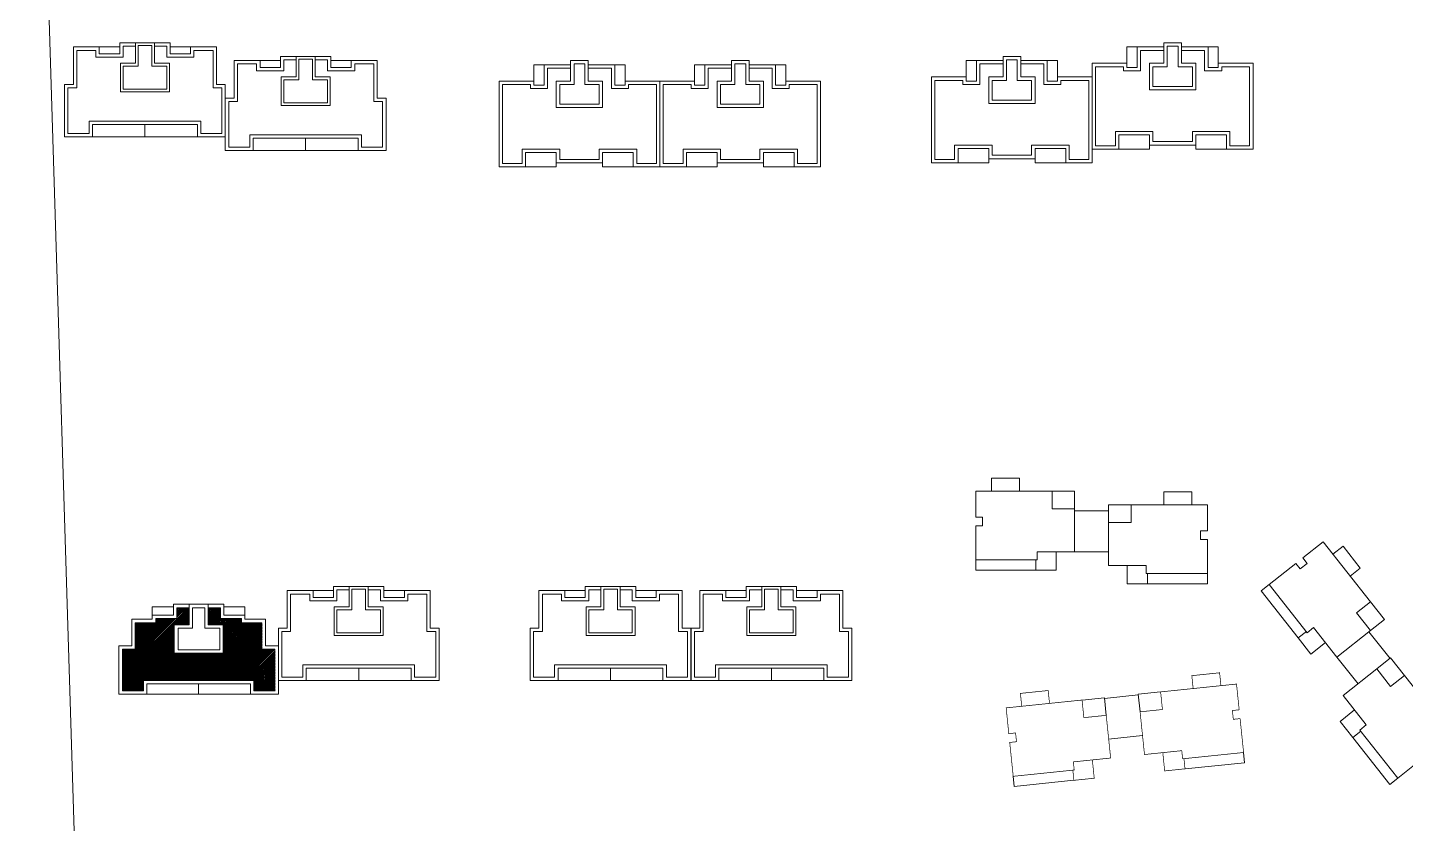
# Model space of a CAD drawing. Extents: x 65861 to 191729, y -16848 to 27649.
# Drawn here: x 132086 to 134108, y -8293 to -7125 of the extents above; entities that cross this region are included whole.
import ezdxf

# ---------------------------------------------------------------- set-up
doc = ezdxf.new("R2010")
doc.units = 0
doc.header["$LTSCALE"] = 1000
doc.header["$MEASUREMENT"] = 0
for name, color, linetype, lineweight in [('140', 2, 'Continuous', 5), ('DingDianTu', 5, 'Continuous', 0), ('s2', 1, 'Continuous', 5)]:
    doc.layers.add(name, color=color, linetype=linetype, lineweight=lineweight)

# ---------------------------------------------------------------- blocks, each defined once
blk = doc.blocks.new('dafasfd')
at = {"layer": 'DingDianTu', "color": 7}
for points in [[(36368038, 16363912), (36371127, 16365074), (36372042, 16362641)], [(36369878, 16352210), (36361642, 16349110), (36361113, 16350514)]]:
    blk.add_lwpolyline(points, dxfattribs=at)
at = {"layer": 'DingDianTu', "color": 7, "const_width": 100}
blk.add_lwpolyline([(36368038, 16363912), (36368954, 16361479), (36372042, 16362641), (36374261, 16356745), (36369114, 16354807), (36369537, 16353684), (36361113, 16350514), (36359352, 16355194), (36360288, 16355546), (36359830, 16356763), (36358894, 16356410), (36357556, 16359967)], close=True, dxfattribs=at)
for points in [[(36363546, 16362221), (36362876, 16363999), (36359039, 16362555), (36359708, 16360777)], [(36371734, 16355794), (36372686, 16353267), (36369878, 16352210), (36369350, 16353614)]]:
    blk.add_lwpolyline(points, dxfattribs=at)
blk = doc.blocks.new('*E48')
at = {"layer": 'DingDianTu', "color": 7, "xscale": 0.001000002024510444, "yscale": 0.001000000163912773, "zscale": 0.001, "rotation": 339.3761177849276}
blk.add_blockref('dafasfd', (22612.58, -20413.34), dxfattribs=at)
blk = doc.blocks.new('*E47')
at = {"layer": 'DingDianTu', "color": 7, "xscale": 0.001000002024510444, "yscale": 0.001000000163912773, "zscale": 0.001, "rotation": 339.3761177849276}
blk.add_blockref('dafasfd', (22612.58, -20413.34), dxfattribs=at)

msp = doc.modelspace()

# ---------------------------------------------------------------- hatches: boundary and pattern name
at = {"layer": 's2', "linetype": 'ByBlock'}
h = msp.add_hatch(dxfattribs=at)
h.set_pattern_fill('ANSI31', color=256, style=0)
h.set_pattern_definition([(45, (-529220.529, -333751.0386), (-1.122532015, 1.122532015), [])])
h.paths.add_polyline_path([(132430.1, -7998.4), (132400.1, -7998.4), (132400.1, -7992.4), (132369.1, -7992.4), (132369.1, -7976.4), (132351.1, -7976.4), (132351.1, -8001.3), (132352.1, -8001.3), (132373.1, -8001.3), (132373.1, -8002.3), (132373.1, -8043.3), (132372.1, -8043.3), (132301.1, -8043.3), (132301.1, -8042.3), (132301.1, -8001.3), (132302.1, -8001.3), (132323.1, -8001.3), (132323.1, -8000.3), (132323.1, -7976.4), (132305.1, -7976.4), (132305.1, -7992.4), (132274.1, -7992.4), (132274.1, -7998.4), (132244.1, -7998.4), (132244.1, -8037.4), (132225.1, -8037.4), (132225.1, -8098.3), (132256.1, -8098.3), (132256.1, -8083.3), (132418.1, -8083.3), (132418.1, -8098.3), (132449.1, -8098.3), (132449.1, -8037.4), (132430.1, -8037.4)])

# ---------------------------------------------------------------- linework, layer by layer
at = {"layer": '140', "color": 7}
for p, q in [((132085.9, -6085), (132224, -10557.2)), ((132153.1, -7208.3), (132153.1, -7153.3)), ((132153.1, -7153.3), (132191.1, -7153.3)), ((132158.1, -7213.3), (132158.1, -7158.3)), ((132158.1, -7158.3), (132186.1, -7158.3)), ((132186.1, -7158.3), (132186.1, -7168.3)), ((132189.1, -7153.3), (132191.1, -7153.3)), ((132191.1, -7153.3), (132191.1, -7163.3)), ((132191.1, -7153.3), (132221.1, -7153.3)), ((132221.1, -7163.3), (132221.1, -7147.3)), ((132221.1, -7147.3), (132295.1, -7147.3)), ((132226.1, -7168.3), (132226.1, -7152.3)), ((132226.1, -7152.3), (132244.1, -7152.3)), ((132244.1, -7147.3), (132244.1, -7177.3)), ((132248.1, -7151.3), (132248.1, -7181.3)), ((132268.1, -7151.3), (132248.1, -7151.3)), ((132268.1, -7181.3), (132268.1, -7151.3)), ((132272.1, -7177.3), (132272.1, -7147.3)), ((132272.1, -7152.3), (132290.1, -7152.3)), ((132290.1, -7152.3), (132290.1, -7168.3)), ((132295.1, -7147.3), (132295.1, -7163.3)), ((132325.1, -7153.3), (132295.1, -7153.3)), ((132325.1, -7163.3), (132325.1, -7153.3)), ((132325.1, -7153.3), (132363.1, -7153.3)), ((132330.1, -7168.3), (132330.1, -7158.3)), ((132330.1, -7158.3), (132358.1, -7158.3)), ((132358.1, -7158.3), (132358.1, -7213.3)), ((132363.1, -7153.3), (132363.1, -7208.3)), ((133699.7, -7177.3), (133699.7, -7153.3)), ((133699.7, -7153.3), (133714.7, -7153.3)), ((133753.7, -7153.3), (133714.7, -7153.3)), ((133714.7, -7153.3), (133714.7, -7183.3)), ((133753.7, -7158.3), (133719.7, -7158.3)), ((133719.7, -7158.3), (133719.7, -7188.3)), ((133779.7, -7147.3), (133753.7, -7147.3)), ((133753.7, -7147.3), (133753.7, -7153.3)), ((133753.7, -7153.3), (133753.7, -7177.3)), ((133774.7, -7152.3), (133758.7, -7152.3)), ((133758.7, -7152.3), (133758.7, -7153.3)), ((133758.7, -7153.3), (133758.7, -7182.3)), ((133774.7, -7182.3), (133774.7, -7152.3)), ((133779.7, -7153.3), (133779.7, -7147.3)), ((133779.7, -7177.3), (133779.7, -7147.3)), ((133818.7, -7153.3), (133779.7, -7153.3)), ((133813.7, -7158.3), (133779.7, -7158.3)), ((133813.7, -7188.3), (133813.7, -7158.3)), ((133818.7, -7183.3), (133818.7, -7153.3)), ((133833.7, -7153.3), (133818.7, -7153.3)), ((133833.7, -7177.3), (133833.7, -7153.3)), ((132186.1, -7168.3), (132226.1, -7168.3)), ((132191.1, -7163.3), (132221.1, -7163.3)), ((132244.1, -7177.3), (132222.1, -7177.3)), ((132222.1, -7177.3), (132222.1, -7219.3)), ((132294.1, -7177.3), (132272.1, -7177.3)), ((132290.1, -7168.3), (132330.1, -7168.3)), ((132294.1, -7219.3), (132294.1, -7177.3)), ((132295.1, -7163.3), (132325.1, -7163.3)), ((132389.1, -7228.3), (132389.1, -7173.3)), ((132389.1, -7173.3), (132427.1, -7173.3)), ((132394.1, -7233.3), (132394.1, -7178.3)), ((132394.1, -7178.3), (132422.1, -7178.3)), ((132422.1, -7178.3), (132422.1, -7188.3)), ((132425.1, -7173.3), (132427.1, -7173.3)), ((132427.1, -7173.3), (132427.1, -7183.3)), ((132427.1, -7173.3), (132457.1, -7173.3)), ((132457.1, -7183.3), (132457.1, -7167.3)), ((132457.1, -7167.3), (132531.1, -7167.3)), ((132462.1, -7188.3), (132462.1, -7172.3)), ((132462.1, -7172.3), (132480.1, -7172.3)), ((132480.1, -7167.3), (132480.1, -7197.3)), ((132484.1, -7171.3), (132484.1, -7201.3)), ((132504.1, -7171.3), (132484.1, -7171.3)), ((132504.1, -7201.3), (132504.1, -7171.3)), ((132508.1, -7197.3), (132508.1, -7167.3)), ((132508.1, -7172.3), (132526.1, -7172.3)), ((132526.1, -7172.3), (132526.1, -7188.3)), ((132531.1, -7167.3), (132531.1, -7183.3)), ((132561.1, -7173.3), (132531.1, -7173.3)), ((132561.1, -7183.3), (132561.1, -7173.3)), ((132561.1, -7173.3), (132599.1, -7173.3)), ((132566.1, -7188.3), (132566.1, -7178.3)), ((132566.1, -7178.3), (132594.1, -7178.3)), ((132594.1, -7178.3), (132594.1, -7233.3)), ((132599.1, -7173.3), (132599.1, -7228.3)), ((132829, -7203.3), (132829, -7179.3)), ((132829, -7179.3), (132844, -7179.3)), ((132883, -7179.3), (132844, -7179.3)), ((132844, -7179.3), (132844, -7209.3)), ((132909, -7173.3), (132883, -7173.3)), ((132883, -7173.3), (132883, -7179.3)), ((132883, -7179.3), (132883, -7203.3)), ((132904, -7178.3), (132888, -7178.3)), ((132888, -7178.3), (132888, -7179.3)), ((132888, -7179.3), (132888, -7208.3)), ((132904, -7208.3), (132904, -7178.3)), ((132909, -7179.3), (132909, -7173.3)), ((132909, -7203.3), (132909, -7173.3)), ((132948, -7179.3), (132909, -7179.3)), ((132948, -7209.3), (132948, -7179.3)), ((132963, -7179.3), (132948, -7179.3)), ((132963, -7203.3), (132963, -7179.3)), ((133065, -7203.3), (133065, -7179.3)), ((133065, -7179.3), (133080, -7179.3)), ((133119, -7179.3), (133080, -7179.3)), ((133080, -7179.3), (133080, -7209.3)), ((133145, -7173.3), (133119, -7173.3)), ((133119, -7173.3), (133119, -7179.3)), ((133119, -7179.3), (133119, -7203.3)), ((133140, -7178.3), (133124, -7178.3)), ((133124, -7178.3), (133124, -7179.3)), ((133124, -7179.3), (133124, -7208.3)), ((133140, -7208.3), (133140, -7178.3)), ((133145, -7179.3), (133145, -7173.3)), ((133145, -7203.3), (133145, -7173.3)), ((133184, -7179.3), (133145, -7179.3)), ((133184, -7209.3), (133184, -7179.3)), ((133199, -7179.3), (133184, -7179.3)), ((133199, -7203.3), (133199, -7179.3)), ((133463.7, -7197.3), (133463.7, -7173.3)), ((133463.7, -7173.3), (133478.7, -7173.3)), ((133517.7, -7173.3), (133478.7, -7173.3)), ((133478.7, -7173.3), (133478.7, -7203.3)), ((133517.7, -7178.3), (133483.7, -7178.3)), ((133483.7, -7178.3), (133483.7, -7208.3)), ((133543.7, -7167.3), (133517.7, -7167.3)), ((133517.7, -7167.3), (133517.7, -7173.3)), ((133517.7, -7173.3), (133517.7, -7197.3)), ((133538.7, -7172.3), (133522.7, -7172.3)), ((133522.7, -7172.3), (133522.7, -7173.3)), ((133522.7, -7173.3), (133522.7, -7202.3)), ((133538.7, -7202.3), (133538.7, -7172.3)), ((133543.7, -7173.3), (133543.7, -7167.3)), ((133543.7, -7197.3), (133543.7, -7167.3)), ((133582.7, -7173.3), (133543.7, -7173.3)), ((133577.7, -7178.3), (133543.7, -7178.3)), ((133577.7, -7208.3), (133577.7, -7178.3)), ((133582.7, -7203.3), (133582.7, -7173.3)), ((133597.7, -7173.3), (133582.7, -7173.3)), ((133597.7, -7197.3), (133597.7, -7173.3)), ((133681.7, -7177.3), (133648.7, -7177.3)), ((133648.7, -7177.3), (133648.7, -7303.3)), ((133699.7, -7177.3), (133681.7, -7177.3)), ((133699.7, -7183.3), (133699.7, -7177.3)), ((133753.7, -7177.3), (133732.7, -7177.3)), ((133732.7, -7177.3), (133732.7, -7216.3)), ((133800.7, -7177.3), (133779.7, -7177.3)), ((133800.7, -7216.3), (133800.7, -7177.3)), ((133851.7, -7177.3), (133833.7, -7177.3)), ((133833.7, -7177.3), (133833.7, -7183.3)), ((133884.7, -7177.3), (133851.7, -7177.3)), ((133884.7, -7303.3), (133884.7, -7177.3)), ((132248.1, -7181.3), (132226.1, -7181.3)), ((132226.1, -7181.3), (132226.1, -7215.3)), ((132290.1, -7181.3), (132268.1, -7181.3)), ((132290.1, -7215.3), (132290.1, -7181.3)), ((132422.1, -7188.3), (132462.1, -7188.3)), ((132427.1, -7183.3), (132457.1, -7183.3)), ((132480.1, -7197.3), (132458.1, -7197.3)), ((132458.1, -7197.3), (132458.1, -7239.3)), ((132530.1, -7197.3), (132508.1, -7197.3)), ((132526.1, -7188.3), (132566.1, -7188.3)), ((132530.1, -7239.3), (132530.1, -7197.3)), ((132531.1, -7183.3), (132561.1, -7183.3)), ((132883, -7184.3), (132849, -7184.3)), ((132849, -7184.3), (132849, -7214.3)), ((132943, -7184.3), (132909, -7184.3)), ((132943, -7214.3), (132943, -7184.3)), ((133119, -7184.3), (133085, -7184.3)), ((133085, -7184.3), (133085, -7214.3)), ((133179, -7184.3), (133145, -7184.3)), ((133179, -7214.3), (133179, -7184.3)), ((133445.7, -7197.3), (133412.7, -7197.3)), ((133412.7, -7197.3), (133412.7, -7323.3)), ((133463.7, -7197.3), (133445.7, -7197.3)), ((133463.7, -7203.3), (133463.7, -7197.3)), ((133517.7, -7197.3), (133496.7, -7197.3)), ((133496.7, -7197.3), (133496.7, -7236.3)), ((133564.7, -7197.3), (133543.7, -7197.3)), ((133564.7, -7236.3), (133564.7, -7197.3)), ((133615.7, -7197.3), (133597.7, -7197.3)), ((133597.7, -7197.3), (133597.7, -7203.3)), ((133648.7, -7197.3), (133615.7, -7197.3)), ((133648.7, -7323.3), (133648.7, -7197.3)), ((133681.7, -7182.3), (133653.7, -7182.3)), ((133653.7, -7182.3), (133653.7, -7298.3)), ((133694.7, -7182.3), (133681.7, -7182.3)), ((133694.7, -7188.3), (133694.7, -7182.3)), ((133719.7, -7188.3), (133694.7, -7188.3)), ((133714.7, -7183.3), (133699.7, -7183.3)), ((133758.7, -7182.3), (133737.7, -7182.3)), ((133737.7, -7182.3), (133737.7, -7211.3)), ((133795.7, -7182.3), (133774.7, -7182.3)), ((133795.7, -7211.3), (133795.7, -7182.3)), ((133838.7, -7188.3), (133813.7, -7188.3)), ((133833.7, -7183.3), (133818.7, -7183.3)), ((133851.7, -7182.3), (133838.7, -7182.3)), ((133838.7, -7182.3), (133838.7, -7188.3)), ((133879.7, -7182.3), (133851.7, -7182.3)), ((133879.7, -7298.3), (133879.7, -7182.3)), ((132140.1, -7285.3), (132140.1, -7208.3)), ((132140.1, -7208.3), (132153.1, -7208.3)), ((132145.1, -7280.3), (132145.1, -7213.3)), ((132145.1, -7213.3), (132158.1, -7213.3)), ((132222.1, -7218.3), (132222.1, -7219.3)), ((132222.1, -7219.3), (132294.1, -7219.3)), ((132226.1, -7215.3), (132290.1, -7215.3)), ((132293.1, -7219.3), (132294.1, -7219.3)), ((132358.1, -7213.3), (132371.1, -7213.3)), ((132363.1, -7208.3), (132376.1, -7208.3)), ((132371.1, -7213.3), (132371.1, -7280.3)), ((132376.1, -7208.3), (132376.1, -7285.3)), ((132484.1, -7201.3), (132462.1, -7201.3)), ((132462.1, -7201.3), (132462.1, -7235.3)), ((132526.1, -7201.3), (132504.1, -7201.3)), ((132526.1, -7235.3), (132526.1, -7201.3)), ((132811, -7203.3), (132778, -7203.3)), ((132778, -7203.3), (132778, -7329.3)), ((132811, -7208.3), (132783, -7208.3)), ((132783, -7208.3), (132783, -7324.3)), ((132829, -7203.3), (132811, -7203.3)), ((132824, -7208.3), (132811, -7208.3)), ((132824, -7214.3), (132824, -7208.3)), ((132849, -7214.3), (132824, -7214.3)), ((132829, -7209.3), (132829, -7203.3)), ((132844, -7209.3), (132829, -7209.3)), ((132883, -7203.3), (132862, -7203.3)), ((132862, -7203.3), (132862, -7242.3)), ((132888, -7208.3), (132867, -7208.3)), ((132867, -7208.3), (132867, -7237.3)), ((132925, -7208.3), (132904, -7208.3)), ((132930, -7203.3), (132909, -7203.3)), ((132925, -7237.3), (132925, -7208.3)), ((132930, -7242.3), (132930, -7203.3)), ((132968, -7214.3), (132943, -7214.3)), ((132963, -7209.3), (132948, -7209.3)), ((132981, -7203.3), (132963, -7203.3)), ((132963, -7203.3), (132963, -7209.3)), ((132981, -7208.3), (132968, -7208.3)), ((132968, -7208.3), (132968, -7214.3)), ((133014, -7203.3), (132981, -7203.3)), ((133009, -7208.3), (132981, -7208.3)), ((133009, -7324.3), (133009, -7208.3)), ((133047, -7203.3), (133014, -7203.3)), ((133014, -7203.3), (133014, -7329.3)), ((133014, -7329.3), (133014, -7203.3)), ((133047, -7208.3), (133019, -7208.3)), ((133019, -7208.3), (133019, -7324.3)), ((133065, -7203.3), (133047, -7203.3)), ((133060, -7208.3), (133047, -7208.3)), ((133060, -7214.3), (133060, -7208.3)), ((133085, -7214.3), (133060, -7214.3)), ((133065, -7209.3), (133065, -7203.3)), ((133080, -7209.3), (133065, -7209.3)), ((133119, -7203.3), (133098, -7203.3)), ((133098, -7203.3), (133098, -7242.3)), ((133124, -7208.3), (133103, -7208.3)), ((133103, -7208.3), (133103, -7237.3)), ((133161, -7208.3), (133140, -7208.3)), ((133166, -7203.3), (133145, -7203.3)), ((133161, -7237.3), (133161, -7208.3)), ((133166, -7242.3), (133166, -7203.3)), ((133204, -7214.3), (133179, -7214.3)), ((133199, -7209.3), (133184, -7209.3)), ((133217, -7203.3), (133199, -7203.3)), ((133199, -7203.3), (133199, -7209.3)), ((133217, -7208.3), (133204, -7208.3)), ((133204, -7208.3), (133204, -7214.3)), ((133250, -7203.3), (133217, -7203.3)), ((133245, -7208.3), (133217, -7208.3)), ((133245, -7324.3), (133245, -7208.3)), ((133250, -7329.3), (133250, -7203.3)), ((133445.7, -7202.3), (133417.7, -7202.3)), ((133417.7, -7202.3), (133417.7, -7318.3)), ((133458.7, -7202.3), (133445.7, -7202.3)), ((133458.7, -7208.3), (133458.7, -7202.3)), ((133483.7, -7208.3), (133458.7, -7208.3)), ((133478.7, -7203.3), (133463.7, -7203.3)), ((133522.7, -7202.3), (133501.7, -7202.3)), ((133501.7, -7202.3), (133501.7, -7231.3)), ((133559.7, -7202.3), (133538.7, -7202.3)), ((133559.7, -7231.3), (133559.7, -7202.3)), ((133602.7, -7208.3), (133577.7, -7208.3)), ((133597.7, -7203.3), (133582.7, -7203.3)), ((133615.7, -7202.3), (133602.7, -7202.3)), ((133602.7, -7202.3), (133602.7, -7208.3)), ((133643.7, -7202.3), (133615.7, -7202.3)), ((133643.7, -7318.3), (133643.7, -7202.3)), ((133732.7, -7216.3), (133800.7, -7216.3)), ((133737.7, -7211.3), (133795.7, -7211.3)), ((132376.1, -7305.3), (132376.1, -7228.3)), ((132376.1, -7228.3), (132389.1, -7228.3)), ((132381.1, -7300.3), (132381.1, -7233.3)), ((132381.1, -7233.3), (132394.1, -7233.3)), ((132458.1, -7238.3), (132458.1, -7239.3)), ((132458.1, -7239.3), (132530.1, -7239.3)), ((132462.1, -7235.3), (132526.1, -7235.3)), ((132529.1, -7239.3), (132530.1, -7239.3)), ((132594.1, -7233.3), (132607.1, -7233.3)), ((132599.1, -7228.3), (132612.1, -7228.3)), ((132607.1, -7233.3), (132607.1, -7300.3)), ((132612.1, -7228.3), (132612.1, -7305.3)), ((132867, -7237.3), (132925, -7237.3)), ((133103, -7237.3), (133161, -7237.3)), ((133496.7, -7236.3), (133564.7, -7236.3)), ((133501.7, -7231.3), (133559.7, -7231.3)), ((132862, -7242.3), (132930, -7242.3)), ((133098, -7242.3), (133166, -7242.3)), ((132176.1, -7280.3), (132145.1, -7280.3)), ((132258.1, -7262.3), (132176.1, -7262.3)), ((132176.1, -7262.3), (132176.1, -7280.3)), ((132258.1, -7267.3), (132181.1, -7267.3)), ((132181.1, -7267.3), (132181.1, -7285.3)), ((132340.1, -7262.3), (132258.1, -7262.3)), ((132335.1, -7267.3), (132258.1, -7267.3)), ((132258.1, -7267.3), (132258.1, -7285.3)), ((132335.1, -7285.3), (132335.1, -7267.3)), ((132340.1, -7280.3), (132340.1, -7262.3)), ((132371.1, -7280.3), (132340.1, -7280.3)), ((133682.7, -7298.3), (133682.7, -7277.3)), ((133682.7, -7277.3), (133737.7, -7277.3)), ((133737.7, -7277.3), (133737.7, -7292.3)), ((133795.7, -7292.3), (133795.7, -7277.3)), ((133795.7, -7277.3), (133850.7, -7277.3)), ((133850.7, -7277.3), (133850.7, -7298.3)), ((132181.1, -7285.3), (132140.1, -7285.3)), ((132258.1, -7285.3), (132181.1, -7285.3)), ((132258.1, -7285.3), (132335.1, -7285.3)), ((132376.1, -7285.3), (132335.1, -7285.3)), ((132412.1, -7300.3), (132381.1, -7300.3)), ((132494.1, -7282.3), (132412.1, -7282.3)), ((132412.1, -7282.3), (132412.1, -7300.3)), ((132494.1, -7287.3), (132417.1, -7287.3)), ((132417.1, -7287.3), (132417.1, -7305.3)), ((132576.1, -7282.3), (132494.1, -7282.3)), ((132571.1, -7287.3), (132494.1, -7287.3)), ((132494.1, -7287.3), (132494.1, -7305.3)), ((132571.1, -7305.3), (132571.1, -7287.3)), ((132576.1, -7300.3), (132576.1, -7282.3)), ((132607.1, -7300.3), (132576.1, -7300.3)), ((133446.7, -7318.3), (133446.7, -7297.3)), ((133446.7, -7297.3), (133501.7, -7297.3)), ((133501.7, -7297.3), (133501.7, -7312.3)), ((133559.7, -7312.3), (133559.7, -7297.3)), ((133559.7, -7297.3), (133614.7, -7297.3)), ((133614.7, -7297.3), (133614.7, -7318.3)), ((133653.7, -7298.3), (133682.7, -7298.3)), ((133687.7, -7303.3), (133687.7, -7282.3)), ((133687.7, -7282.3), (133732.7, -7282.3)), ((133732.7, -7282.3), (133732.7, -7297.3)), ((133732.7, -7297.3), (133766.7, -7297.3)), ((133732.7, -7303.3), (133732.7, -7297.3)), ((133737.7, -7292.3), (133766.7, -7292.3)), ((133766.7, -7292.3), (133795.7, -7292.3)), ((133766.7, -7297.3), (133800.7, -7297.3)), ((133800.7, -7297.3), (133800.7, -7282.3)), ((133800.7, -7282.3), (133845.7, -7282.3)), ((133800.7, -7303.3), (133800.7, -7297.3)), ((133845.7, -7282.3), (133845.7, -7303.3)), ((133850.7, -7298.3), (133879.7, -7298.3)), ((132417.1, -7305.3), (132376.1, -7305.3)), ((132494.1, -7305.3), (132417.1, -7305.3)), ((132494.1, -7305.3), (132571.1, -7305.3)), ((132612.1, -7305.3), (132571.1, -7305.3)), ((132812, -7324.3), (132812, -7303.3)), ((132812, -7303.3), (132867, -7303.3)), ((132817, -7329.3), (132817, -7308.3)), ((132817, -7308.3), (132862, -7308.3)), ((132862, -7308.3), (132862, -7323.3)), ((132867, -7303.3), (132867, -7318.3)), ((132867, -7318.3), (132896, -7318.3)), ((132896, -7318.3), (132925, -7318.3)), ((132925, -7318.3), (132925, -7303.3)), ((132925, -7303.3), (132980, -7303.3)), ((132930, -7323.3), (132930, -7308.3)), ((132930, -7308.3), (132975, -7308.3)), ((132975, -7308.3), (132975, -7329.3)), ((132980, -7303.3), (132980, -7324.3)), ((133048, -7324.3), (133048, -7303.3)), ((133048, -7303.3), (133103, -7303.3)), ((133053, -7329.3), (133053, -7308.3)), ((133053, -7308.3), (133098, -7308.3)), ((133098, -7308.3), (133098, -7323.3)), ((133103, -7303.3), (133103, -7318.3)), ((133103, -7318.3), (133132, -7318.3)), ((133132, -7318.3), (133161, -7318.3)), ((133161, -7318.3), (133161, -7303.3)), ((133161, -7303.3), (133216, -7303.3)), ((133166, -7323.3), (133166, -7308.3)), ((133166, -7308.3), (133211, -7308.3)), ((133211, -7308.3), (133211, -7329.3)), ((133216, -7303.3), (133216, -7324.3)), ((133417.7, -7318.3), (133446.7, -7318.3)), ((133451.7, -7323.3), (133451.7, -7302.3)), ((133451.7, -7302.3), (133496.7, -7302.3)), ((133496.7, -7302.3), (133496.7, -7317.3)), ((133496.7, -7317.3), (133530.7, -7317.3)), ((133496.7, -7323.3), (133496.7, -7317.3)), ((133501.7, -7312.3), (133530.7, -7312.3)), ((133530.7, -7312.3), (133559.7, -7312.3)), ((133530.7, -7317.3), (133564.7, -7317.3)), ((133564.7, -7317.3), (133564.7, -7302.3)), ((133564.7, -7302.3), (133609.7, -7302.3)), ((133564.7, -7323.3), (133564.7, -7317.3)), ((133609.7, -7302.3), (133609.7, -7323.3)), ((133614.7, -7318.3), (133643.7, -7318.3)), ((133648.7, -7303.3), (133687.7, -7303.3)), ((133687.7, -7303.3), (133732.7, -7303.3)), ((133845.7, -7303.3), (133800.7, -7303.3)), ((133845.7, -7303.3), (133884.7, -7303.3)), ((132778, -7329.3), (132817, -7329.3)), ((132783, -7324.3), (132812, -7324.3)), ((132817, -7329.3), (132862, -7329.3)), ((132862, -7323.3), (132896, -7323.3)), ((132862, -7329.3), (132862, -7323.3)), ((132896, -7323.3), (132930, -7323.3)), ((132930, -7329.3), (132930, -7323.3)), ((132975, -7329.3), (132930, -7329.3)), ((132975, -7329.3), (133014, -7329.3)), ((132980, -7324.3), (133009, -7324.3)), ((133014, -7329.3), (133053, -7329.3)), ((133019, -7324.3), (133048, -7324.3)), ((133053, -7329.3), (133098, -7329.3)), ((133098, -7323.3), (133132, -7323.3)), ((133098, -7329.3), (133098, -7323.3)), ((133132, -7323.3), (133166, -7323.3)), ((133166, -7329.3), (133166, -7323.3)), ((133211, -7329.3), (133166, -7329.3)), ((133211, -7329.3), (133250, -7329.3)), ((133216, -7324.3), (133245, -7324.3)), ((133412.7, -7323.3), (133451.7, -7323.3)), ((133451.7, -7323.3), (133496.7, -7323.3)), ((133609.7, -7323.3), (133564.7, -7323.3)), ((133609.7, -7323.3), (133648.7, -7323.3)), ((133500.8, -7786.3), (133500.8, -7805.3)), ((133541.8, -7786.3), (133500.8, -7786.3)), ((133541.8, -7805.3), (133541.8, -7786.3)), ((133477.8, -7805.3), (133589.8, -7805.3)), ((133477.8, -7843.3), (133477.8, -7805.3)), ((133589.8, -7805.3), (133622.8, -7805.3)), ((133589.8, -7805.3), (133589.8, -7831.3)), ((133622.8, -7805.3), (133622.8, -7831.3)), ((133753.8, -7806.4), (133794.8, -7806.4)), ((133753.8, -7825.4), (133753.8, -7806.4)), ((133794.8, -7806.4), (133794.8, -7825.4)), ((133672.8, -7825.4), (133672.8, -7851.4)), ((133705.8, -7825.4), (133672.8, -7825.4)), ((133817.8, -7825.4), (133705.8, -7825.4)), ((133705.8, -7825.4), (133705.8, -7851.4)), ((133817.8, -7863.4), (133817.8, -7825.4)), ((133487.8, -7843.3), (133477.8, -7843.3)), ((133487.8, -7856.3), (133487.8, -7843.3)), ((133589.8, -7831.3), (133622.8, -7831.3)), ((133622.8, -7831.3), (133622.8, -7894.3)), ((133672.8, -7834.3), (133622.8, -7834.3)), ((133477.8, -7856.3), (133487.8, -7856.3)), ((133477.8, -7906.3), (133477.8, -7856.3)), ((133672.8, -7851.4), (133672.8, -7914.4)), ((133705.8, -7851.4), (133672.8, -7851.4)), ((133807.8, -7863.4), (133817.8, -7863.4)), ((133807.8, -7876.4), (133807.8, -7863.4)), ((133817.8, -7876.4), (133807.8, -7876.4)), ((133817.8, -7926.4), (133817.8, -7876.4)), ((133957.8, -7903.4), (133987.6, -7879.8)), ((133987.6, -7879.8), (134057.1, -7967.7)), ((134016.8, -7886.1), (134001.9, -7897.9)), ((134042.2, -7918.3), (134016.8, -7886.1)), ((133477.8, -7921.3), (133477.8, -7906.3)), ((133567.8, -7906.3), (133477.8, -7906.3)), ((133565.8, -7921.3), (133565.8, -7906.3)), ((133567.8, -7894.3), (133567.8, -7906.3)), ((133622.8, -7894.3), (133567.8, -7894.3)), ((133595.8, -7894.3), (133595.8, -7921.3)), ((133672.8, -7894.3), (133622.8, -7894.3)), ((133964, -7911.3), (133957.8, -7903.4)), ((133565.8, -7921.3), (133477.8, -7921.3)), ((133595.8, -7921.3), (133565.8, -7921.3)), ((133672.8, -7914.4), (133727.8, -7914.4)), ((133699.8, -7914.4), (133699.8, -7941.4)), ((133727.8, -7914.4), (133727.8, -7926.4)), ((133727.8, -7926.4), (133817.8, -7926.4)), ((133729.8, -7941.4), (133729.8, -7926.4)), ((133817.8, -7941.4), (133817.8, -7926.4)), ((133908.4, -7942.5), (133947.6, -7911.5)), ((133947.6, -7911.5), (133953.8, -7919.3)), ((133953.8, -7919.3), (133964, -7911.3)), ((134027.3, -7930), (134042.2, -7918.3)), ((132535, -7961.3), (132535, -7945.3)), ((132535, -7945.3), (132609, -7945.3)), ((132558, -7945.3), (132558, -7975.3)), ((132586, -7975.3), (132586, -7945.3)), ((132609, -7945.3), (132609, -7961.3)), ((132904.6, -7961.3), (132904.6, -7945.3)), ((132904.6, -7945.3), (132978.6, -7945.3)), ((132927.6, -7945.3), (132927.6, -7975.3)), ((132955.6, -7975.3), (132955.6, -7945.3)), ((132978.6, -7945.3), (132978.6, -7961.3)), ((133140.8, -7961.3), (133140.8, -7945.3)), ((133140.8, -7945.3), (133214.8, -7945.3)), ((133163.8, -7945.3), (133163.8, -7975.3)), ((133191.8, -7975.3), (133191.8, -7945.3)), ((133214.8, -7945.3), (133214.8, -7961.3)), ((133699.8, -7941.4), (133729.8, -7941.4)), ((133729.8, -7941.4), (133817.8, -7941.4)), ((133896.6, -7951.8), (133908.4, -7942.5)), ((133964.2, -8013.1), (133908.4, -7942.5)), ((132467, -8006.3), (132467, -7951.3)), ((132467, -7951.3), (132505, -7951.3)), ((132472, -8011.3), (132472, -7956.3)), ((132472, -7956.3), (132500, -7956.3)), ((132500, -7956.3), (132500, -7966.3)), ((132500, -7966.3), (132540, -7966.3)), ((132503, -7951.3), (132505, -7951.3)), ((132505, -7951.3), (132505, -7961.3)), ((132505, -7951.3), (132535, -7951.3)), ((132505, -7961.3), (132535, -7961.3)), ((132540, -7966.3), (132540, -7950.3)), ((132540, -7950.3), (132558, -7950.3)), ((132562, -7949.3), (132562, -7979.3)), ((132582, -7949.3), (132562, -7949.3)), ((132582, -7979.3), (132582, -7949.3)), ((132586, -7950.3), (132604, -7950.3)), ((132604, -7950.3), (132604, -7966.3)), ((132604, -7966.3), (132644, -7966.3)), ((132639, -7951.3), (132609, -7951.3)), ((132609, -7961.3), (132639, -7961.3)), ((132639, -7961.3), (132639, -7951.3)), ((132639, -7951.3), (132677, -7951.3)), ((132644, -7966.3), (132644, -7956.3)), ((132644, -7956.3), (132672, -7956.3)), ((132672, -7956.3), (132672, -8011.3)), ((132677, -7951.3), (132677, -8006.3)), ((132836.6, -8006.3), (132836.6, -7951.3)), ((132836.6, -7951.3), (132874.6, -7951.3)), ((132841.6, -8011.3), (132841.6, -7956.3)), ((132841.6, -7956.3), (132869.6, -7956.3)), ((132869.6, -7956.3), (132869.6, -7966.3)), ((132869.6, -7966.3), (132909.6, -7966.3)), ((132872.6, -7951.3), (132874.6, -7951.3)), ((132874.6, -7951.3), (132874.6, -7961.3)), ((132874.6, -7951.3), (132904.6, -7951.3)), ((132874.6, -7961.3), (132904.6, -7961.3)), ((132909.6, -7966.3), (132909.6, -7950.3)), ((132909.6, -7950.3), (132927.6, -7950.3)), ((132931.6, -7949.3), (132931.6, -7979.3)), ((132951.6, -7949.3), (132931.6, -7949.3)), ((132951.6, -7979.3), (132951.6, -7949.3)), ((132955.6, -7950.3), (132973.6, -7950.3)), ((132973.6, -7950.3), (132973.6, -7966.3)), ((132973.6, -7966.3), (133013.6, -7966.3)), ((133008.6, -7951.3), (132978.6, -7951.3)), ((132978.6, -7961.3), (133008.6, -7961.3)), ((133008.6, -7961.3), (133008.6, -7951.3)), ((133008.6, -7951.3), (133046.6, -7951.3)), ((133013.6, -7966.3), (133013.6, -7956.3)), ((133013.6, -7956.3), (133041.6, -7956.3)), ((133041.6, -7956.3), (133041.6, -8011.3)), ((133046.6, -7951.3), (133046.6, -8006.3)), ((133072.8, -8006.3), (133072.8, -7951.3)), ((133072.8, -7951.3), (133110.8, -7951.3)), ((133077.8, -8011.3), (133077.8, -7956.3)), ((133077.8, -7956.3), (133105.8, -7956.3)), ((133105.8, -7956.3), (133105.8, -7966.3)), ((133105.8, -7966.3), (133145.8, -7966.3)), ((133108.8, -7951.3), (133110.8, -7951.3)), ((133110.8, -7951.3), (133110.8, -7961.3)), ((133110.8, -7951.3), (133140.8, -7951.3)), ((133110.8, -7961.3), (133140.8, -7961.3)), ((133145.8, -7966.3), (133145.8, -7950.3)), ((133145.8, -7950.3), (133163.8, -7950.3)), ((133167.8, -7949.3), (133167.8, -7979.3)), ((133187.8, -7949.3), (133167.8, -7949.3)), ((133187.8, -7979.3), (133187.8, -7949.3)), ((133191.8, -7950.3), (133209.8, -7950.3)), ((133209.8, -7950.3), (133209.8, -7966.3)), ((133209.8, -7966.3), (133249.8, -7966.3)), ((133244.8, -7951.3), (133214.8, -7951.3)), ((133214.8, -7961.3), (133244.8, -7961.3)), ((133244.8, -7961.3), (133244.8, -7951.3)), ((133244.8, -7951.3), (133282.8, -7951.3)), ((133249.8, -7966.3), (133249.8, -7956.3)), ((133249.8, -7956.3), (133277.8, -7956.3)), ((133277.8, -7956.3), (133277.8, -8011.3)), ((133282.8, -7951.3), (133282.8, -8006.3)), ((133951.2, -8020.8), (133896.6, -7951.8)), ((134057.1, -7967.7), (134036.7, -7983.8)), ((134057.1, -7967.7), (134077.6, -7993.6)), ((132269, -7987.3), (132269, -7975.3)), ((132269, -7975.3), (132300, -7975.3)), ((132300, -7987.3), (132269, -7987.3)), ((132269, -7987.3), (132269, -7993.3)), ((132300, -7971.3), (132300, -7987.3)), ((132374, -7971.3), (132300, -7971.3)), ((132323, -7976.4), (132305, -7976.4)), ((132305, -7976.4), (132305, -7992.4)), ((132323, -7971.3), (132323, -8000.3)), ((132328, -7976.4), (132328, -8006.4)), ((132346, -7976.4), (132328, -7976.4)), ((132346, -8006.4), (132346, -7976.4)), ((132351, -8001.3), (132351, -7971.3)), ((132369, -7976.4), (132351, -7976.4)), ((132369, -7992.4), (132369, -7976.4)), ((132374, -7987.3), (132374, -7971.3)), ((132405, -7975.3), (132374, -7975.3)), ((132405, -7987.3), (132374, -7987.3)), ((132405, -7987.3), (132405, -7975.3)), ((132405, -7993.3), (132405, -7987.3)), ((132558, -7975.3), (132536, -7975.3)), ((132536, -7975.3), (132536, -8017.3)), ((132562, -7979.3), (132540, -7979.3)), ((132540, -7979.3), (132540, -8013.3)), ((132604, -7979.3), (132582, -7979.3)), ((132608, -7975.3), (132586, -7975.3)), ((132604, -8013.3), (132604, -7979.3)), ((132608, -8017.3), (132608, -7975.3)), ((132927.6, -7975.3), (132905.6, -7975.3)), ((132905.6, -7975.3), (132905.6, -8017.3)), ((132931.6, -7979.3), (132909.6, -7979.3)), ((132909.6, -7979.3), (132909.6, -8013.3)), ((132973.6, -7979.3), (132951.6, -7979.3)), ((132977.6, -7975.3), (132955.6, -7975.3)), ((132973.6, -8013.3), (132973.6, -7979.3)), ((132977.6, -8017.3), (132977.6, -7975.3)), ((133163.8, -7975.3), (133141.8, -7975.3)), ((133141.8, -7975.3), (133141.8, -8017.3)), ((133167.8, -7979.3), (133145.8, -7979.3)), ((133145.8, -7979.3), (133145.8, -8013.3)), ((133209.8, -7979.3), (133187.8, -7979.3)), ((133213.8, -7975.3), (133191.8, -7975.3)), ((133209.8, -8013.3), (133209.8, -7979.3)), ((133213.8, -8017.3), (133213.8, -7975.3)), ((134036.7, -7983.8), (134057.2, -8009.7)), ((132269, -7993.3), (132239, -7993.3)), ((132239, -7993.3), (132239, -8032.3)), ((132274, -7998.4), (132244, -7998.4)), ((132244, -7998.4), (132244, -8037.4)), ((132305, -7992.4), (132274, -7992.4)), ((132274, -7992.4), (132274, -7998.4)), ((132302, -8001.3), (132301, -8001.3)), ((132301, -8001.3), (132301, -8042.3)), ((132323, -8001.3), (132302, -8001.3)), ((132328, -8006.4), (132307, -8006.4)), ((132307, -8006.4), (132307, -8038.3)), ((132323, -8000.3), (132323, -8001.3)), ((132368, -8006.4), (132346, -8006.4)), ((132352, -8001.3), (132351, -8001.3)), ((132373, -8001.3), (132352, -8001.3)), ((132368, -8038.3), (132368, -8006.4)), ((132400, -7992.4), (132369, -7992.4)), ((132373, -8002.3), (132373, -8001.3)), ((132373, -8043.3), (132373, -8002.3)), ((132400, -7998.4), (132400, -7992.4)), ((132430, -7998.4), (132400, -7998.4)), ((132435, -7993.3), (132405, -7993.3)), ((132430, -8037.4), (132430, -7998.4)), ((132435, -8032.3), (132435, -7993.3)), ((132454, -8083.3), (132454, -8006.3)), ((132454, -8006.3), (132467, -8006.3)), ((132677, -8006.3), (132690, -8006.3)), ((132690, -8006.3), (132690, -8083.3)), ((132823.6, -8083.3), (132823.6, -8006.3)), ((132823.6, -8006.3), (132836.6, -8006.3)), ((133046.6, -8006.3), (133059.6, -8006.3)), ((133059.6, -8006.3), (133059.6, -8083.3)), ((133059.8, -8083.3), (133059.8, -8006.3)), ((133059.8, -8006.3), (133072.8, -8006.3)), ((133282.8, -8006.3), (133295.8, -8006.3)), ((133295.8, -8006.3), (133295.8, -8083.3)), ((133973.6, -8005.6), (133964.2, -8013.1)), ((134007.8, -8048.8), (133973.6, -8005.6)), ((134077.6, -7993.6), (134057.2, -8009.7)), ((132459, -8078.3), (132459, -8011.3)), ((132459, -8011.3), (132472, -8011.3)), ((132536, -8016.3), (132536, -8017.3)), ((132536, -8017.3), (132608, -8017.3)), ((132540, -8013.3), (132604, -8013.3)), ((132607, -8017.3), (132608, -8017.3)), ((132672, -8011.3), (132685, -8011.3)), ((132685, -8011.3), (132685, -8078.3)), ((132828.6, -8078.3), (132828.6, -8011.3)), ((132828.6, -8011.3), (132841.6, -8011.3)), ((132905.6, -8016.3), (132905.6, -8017.3)), ((132905.6, -8017.3), (132977.6, -8017.3)), ((132909.6, -8013.3), (132973.6, -8013.3)), ((132976.6, -8017.3), (132977.6, -8017.3)), ((133041.6, -8011.3), (133054.6, -8011.3)), ((133054.6, -8011.3), (133054.6, -8078.3)), ((133064.8, -8078.3), (133064.8, -8011.3)), ((133064.8, -8011.3), (133077.8, -8011.3)), ((133141.8, -8016.3), (133141.8, -8017.3)), ((133141.8, -8017.3), (133213.8, -8017.3)), ((133145.8, -8013.3), (133209.8, -8013.3)), ((133212.8, -8017.3), (133213.8, -8017.3)), ((133277.8, -8011.3), (133290.8, -8011.3)), ((133290.8, -8011.3), (133290.8, -8078.3)), ((133951.2, -8020.8), (133963, -8011.5)), ((133969.8, -8044.4), (133951.2, -8020.8)), ((133991, -8027.6), (133969.8, -8044.4)), ((134057.2, -8009.7), (134007.8, -8048.8)), ((134054.8, -8011.6), (134085.8, -8050.8)), ((132239, -8032.3), (132220, -8032.3)), ((132220, -8032.3), (132220, -8103.3)), ((132244, -8037.4), (132225, -8037.4)), ((132225, -8037.4), (132225, -8098.3)), ((132301, -8042.3), (132301, -8043.3)), ((132301, -8043.3), (132372, -8043.3)), ((132307, -8038.3), (132368, -8038.3)), ((132372, -8043.3), (132373, -8043.3)), ((132449, -8037.4), (132430, -8037.4)), ((132454, -8032.3), (132435, -8032.3)), ((132449, -8098.3), (132449, -8037.4)), ((132454, -8103.3), (132454, -8032.3)), ((134007.8, -8048.8), (134038.8, -8088)), ((132572, -8060.3), (132490, -8060.3)), ((132490, -8060.3), (132490, -8078.3)), ((132572, -8065.3), (132495, -8065.3)), ((132495, -8065.3), (132495, -8083.3)), ((132654, -8060.3), (132572, -8060.3)), ((132649, -8065.3), (132572, -8065.3)), ((132572, -8065.3), (132572, -8083.3)), ((132649, -8083.3), (132649, -8065.3)), ((132654, -8078.3), (132654, -8060.3)), ((132941.6, -8060.3), (132859.6, -8060.3)), ((132859.6, -8060.3), (132859.6, -8078.3)), ((132941.6, -8065.3), (132864.6, -8065.3)), ((132864.6, -8065.3), (132864.6, -8083.3)), ((133023.6, -8060.3), (132941.6, -8060.3)), ((133018.6, -8065.3), (132941.6, -8065.3)), ((132941.6, -8065.3), (132941.6, -8083.3)), ((133018.6, -8083.3), (133018.6, -8065.3)), ((133023.6, -8078.3), (133023.6, -8060.3)), ((133177.8, -8060.3), (133095.8, -8060.3)), ((133095.8, -8060.3), (133095.8, -8078.3)), ((133177.8, -8065.3), (133100.8, -8065.3)), ((133100.8, -8065.3), (133100.8, -8083.3)), ((133259.8, -8060.3), (133177.8, -8060.3)), ((133254.8, -8065.3), (133177.8, -8065.3)), ((133177.8, -8065.3), (133177.8, -8083.3)), ((133254.8, -8083.3), (133254.8, -8065.3)), ((133259.8, -8078.3), (133259.8, -8060.3)), ((134066.2, -8066.3), (134016.8, -8105.4)), ((134086.6, -8050.2), (134066.2, -8066.3)), ((134086.7, -8092.2), (134066.2, -8066.3)), ((134107.1, -8076), (134086.6, -8050.2)), ((132256, -8098.3), (132256, -8083.3)), ((132256, -8083.3), (132418, -8083.3)), ((132261, -8103.3), (132261, -8088.3)), ((132261, -8088.3), (132413, -8088.3)), ((132337, -8088.3), (132337, -8103.3)), ((132413, -8088.3), (132413, -8103.3)), ((132418, -8083.3), (132418, -8098.3)), ((132495, -8083.3), (132454, -8083.3)), ((132490, -8078.3), (132459, -8078.3)), ((132572, -8083.3), (132495, -8083.3)), ((132572, -8083.3), (132649, -8083.3)), ((132690, -8083.3), (132649, -8083.3)), ((132685, -8078.3), (132654, -8078.3)), ((132864.6, -8083.3), (132823.6, -8083.3)), ((132859.6, -8078.3), (132828.6, -8078.3)), ((132941.6, -8083.3), (132864.6, -8083.3)), ((132941.6, -8083.3), (133018.6, -8083.3)), ((133059.6, -8083.3), (133018.6, -8083.3)), ((133054.6, -8078.3), (133023.6, -8078.3)), ((133100.8, -8083.3), (133059.8, -8083.3)), ((133095.8, -8078.3), (133064.8, -8078.3)), ((133177.8, -8083.3), (133100.8, -8083.3)), ((133177.8, -8083.3), (133254.8, -8083.3)), ((133295.8, -8083.3), (133254.8, -8083.3)), ((133290.8, -8078.3), (133259.8, -8078.3)), ((134107.1, -8076), (134086.7, -8092.2)), ((134176.6, -8163.9), (134107.1, -8076)), ((132220, -8103.3), (132261, -8103.3)), ((132225, -8098.3), (132256, -8098.3)), ((132261, -8103.3), (132413, -8103.3)), ((132413, -8103.3), (132454, -8103.3)), ((132418, -8098.3), (132449, -8098.3)), ((133716.3, -8104.3), (133666.6, -8109.5)), ((134016.8, -8105.4), (134050.9, -8148.5)), ((134033.6, -8126.5), (134012.4, -8143.3)), ((134012.4, -8143.3), (134031, -8166.8)), ((134050.9, -8148.5), (134041.5, -8156)), ((133722.5, -8164), (133672.8, -8169.2)), ((134031, -8166.8), (134042.8, -8157.5)), ((134031, -8166.8), (134085.6, -8235.8)), ((134041.5, -8156), (134097.4, -8226.5)), ((134097.4, -8226.5), (134136.6, -8195.5)), ((134085.6, -8235.8), (134097.4, -8226.5))]:
    msp.add_line(p, q, dxfattribs=at)

# ---------------------------------------------------------------- block references
at = {"layer": '140', "color": 7, "extrusion": (0, 0, -1), "xscale": 10.00000000933299, "yscale": 10.00000000931323, "zscale": -10, "rotation": 354.099224812635}
msp.add_blockref('*E47', (-736169.9, 234197.8), dxfattribs=at)
at = {"layer": '140', "color": 7, "xscale": 10.00000000933299, "yscale": 10.00000000931323, "zscale": 10, "rotation": 5.900775187364945}
msp.add_blockref('*E48', (-505608.4, 105855.5), dxfattribs=at)

doc.saveas('drawing.dxf')
